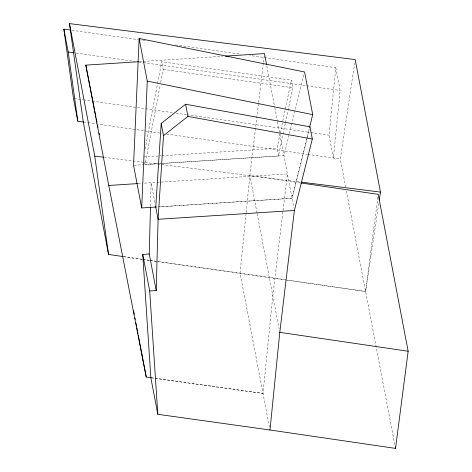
<?xml version="1.0" encoding="UTF-8"?>
<svg xmlns="http://www.w3.org/2000/svg" width="472" height="472" viewBox="0 0 472 472"><rect width="100%" height="100%" fill="white"/><g stroke="black" fill="none" stroke-linecap="round" stroke-linejoin="round"><path stroke-width="0.35" stroke-dasharray="2.36 1.77" d="M150.497 206.24L151.111 182.723L155.211 204.223M335.781 67.661L340.141 90.512L333.397 158.031L329.037 135.187L335.781 67.661L249.753 55.472M246.059 213.356L240.059 273.117L269.441 427.13M246.136 212.624L249.865 175.46L258.52 103.209M155.217 378.367L263.016 393.442L272.822 295.791L282.964 211.131M258.609 102.477L263.329 63.071M263.417 62.339L264.379 54.309M283.053 210.4L287.418 173.908L142.585 183.278M377.848 197.29L365.605 291.513L285.501 279.967M345.711 187.242L340.324 158.999L354.643 63.218M378.727 203.715L365.605 291.513L240.059 273.117L156.857 261.423M145.093 149.034L157.465 84.116M157.601 83.396L161.725 61.761L291.366 80.146L292.817 87.762L285.436 122.921M285.283 123.635L278.504 155.919L145.034 164.58L160.15 85.243M160.704 82.358L163.176 69.372L161.725 61.761M278.504 155.919L277.052 148.302L280.067 133.954M280.215 133.24L291.366 80.146M303.862 74.818L283.938 155.63L133.552 165.3M306.712 138.921L292.068 198.281L158.692 206.901M306.883 138.207L309.178 128.909M307.301 137.553L292.068 198.281L158.562 206.866M307.478 136.839L309.272 129.694M139.482 61.667L142.426 61.478M143.158 61.431L222.56 56.292M143.582 156.964L161.182 155.825M161.914 155.778L277.052 148.302M138.178 183.567L141.854 183.325M104.241 157.312L300.08 181.98M123.286 256.703L142.261 259.37M142.992 259.476L149.559 260.397M150.291 260.497L156.132 261.317M151.347 377.753L154.267 378.161M154.999 378.267L263.016 393.442M150.845 377.753L154.486 378.267M71.868 30.261L138.207 39.66M138.939 39.766L146.231 40.799M175.389 44.928L241.003 54.233M76.222 53.106L134.549 61.372M138.921 61.991L142.568 62.511M143.299 62.611L305.874 85.65M306.605 85.756L340.141 90.512M163.176 69.372L292.817 87.762M74.192 98.489L82.93 99.745M83.656 99.852L91.668 101.008M92.394 101.108L144.821 108.66M145.547 108.766L172.487 112.643M176.127 113.168L186.322 114.637M187.054 114.737L310.104 132.461M310.836 132.561L329.037 135.187M83.267 121.935L87.639 122.567M88.016 122.696L162.285 133.393M166.651 134.024L307.555 154.273M307.909 154.362L340.324 158.999M123.841 256.656L142.042 259.281M142.774 259.388L149.329 260.332M150.055 260.438L284.775 279.861M300.186 182.87L249.865 175.46L257.039 213.055M346.401 190.865L394.84 444.783M266.804 65.832L274.639 106.902M274.775 107.622L277.388 121.31M277.524 122.03L279.725 133.558M279.861 134.284L293.849 207.597M257.175 213.775L279.105 328.73M144.503 161.813L145.034 164.58"/><path stroke-width="0.71" d="M149.252 254.024L142.727 254.384L149.701 290.941L156.226 290.581L149.252 254.024L150.48 206.978M156.226 290.581L158.085 219.279L163.518 135.635L161.194 123.452L185.608 104.224L309.992 126.838L312.317 139.022L294.392 210.465L279.796 332.347L269.99 429.998L395.53 448.4L408.156 351.251L378.225 194.37L300.918 182.977M309.532 127.481L312.706 114.607L304.57 71.956L139.134 38.474L133.552 165.3L141.689 207.951L156.362 207.007M141.689 207.951L147.27 81.125L139.134 38.474M155.76 207.09L161.194 123.452M379.27 200.087L380.462 192.104L355.186 59.59L69.461 23.6L83.267 121.935L108.548 254.449L123.109 256.55M163.518 135.635L187.933 116.407L312.317 139.022M151.347 377.753L146.237 377.034L108.766 185.466L85.815 65.136L138.75 61.714M225.504 56.103L264.467 53.584L266.527 64.387M108.766 185.466L137.44 183.614M294.392 210.465L158.085 219.279L155.624 206.376M69.461 23.6L94.742 156.114L103.51 157.217M301.543 182.162L380.462 192.104M142.727 254.384L150.845 377.753L157.819 414.31L269.99 429.998M83.644 122.071L77.821 121.233L73.461 98.382L63.844 29.122L70.405 30.055M63.844 29.122L68.204 51.967L74.039 52.799M279.796 332.347L408.156 351.251M147.27 81.125L312.706 114.607M85.815 65.136L94.583 109.958M94.866 111.404L95.993 117.186M96.276 118.631L96.984 122.248M97.692 125.859L97.975 127.304M99.108 133.092L99.391 134.538M395.253 446.954L395.53 448.4M185.608 104.224L187.933 116.407M133.594 310.747L134.284 314.346M134.968 317.951L135.246 319.391M135.93 322.995L136.62 326.594M136.892 328.04L137.995 333.804M138.266 335.244L146.237 377.034M94.742 156.114L108.548 254.449M68.204 51.967L77.821 121.233M149.701 290.941L157.819 414.31"/></g></svg>
